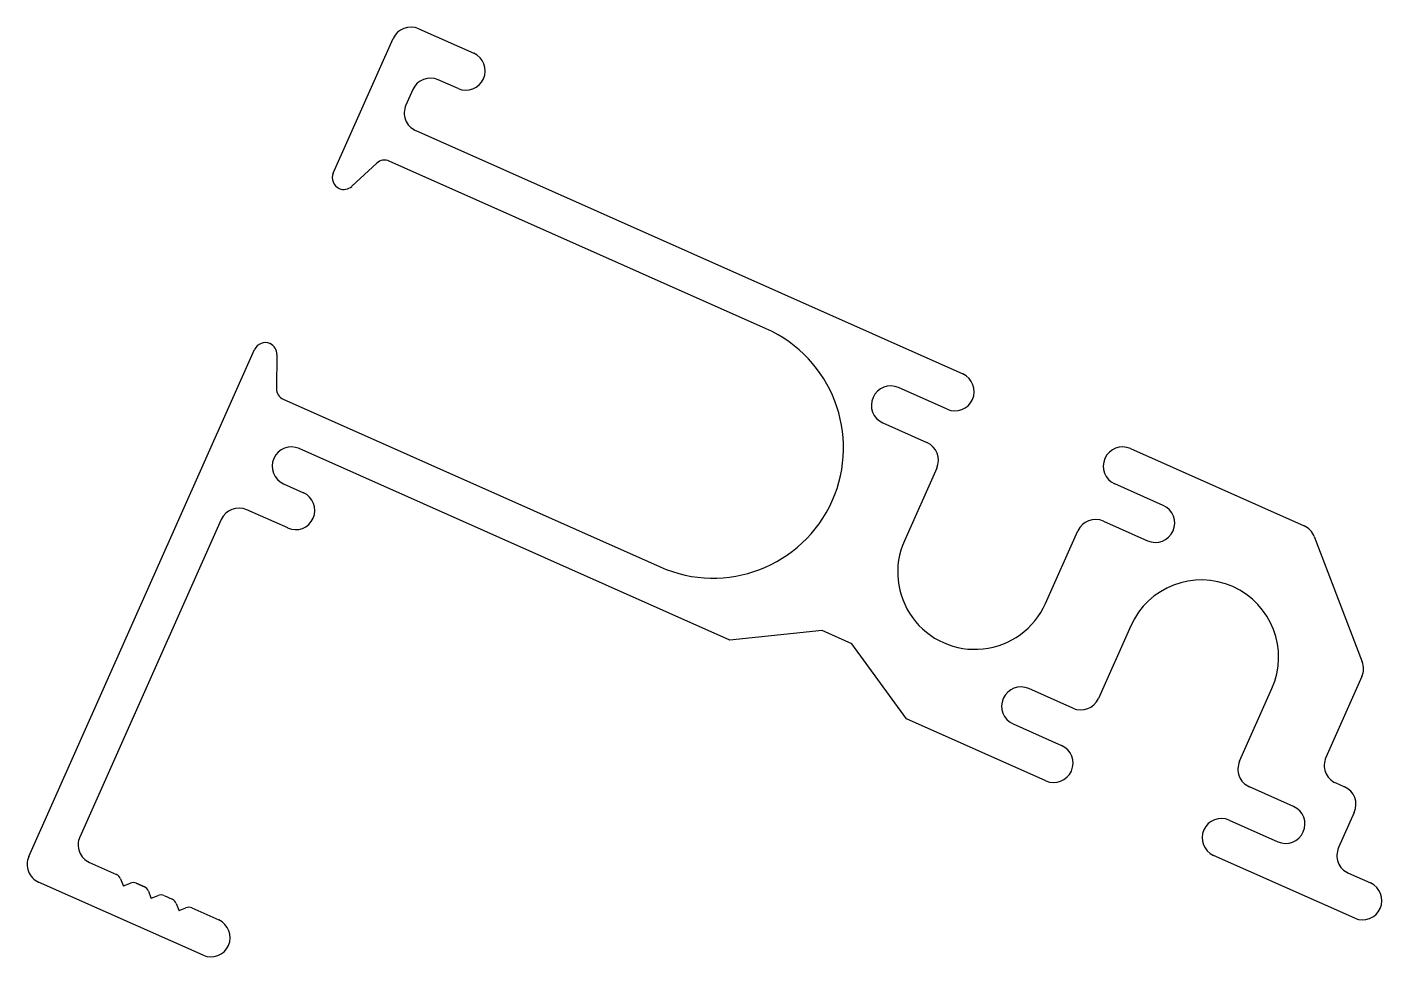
# Model space of a CAD drawing. Extents: x -22.3 to 22.2, y 8.9 to 39.5.
import ezdxf

# ---------------------------------------------------------------- set-up
doc = ezdxf.new("R2010")
doc.units = 0
doc.layers.get('0').update_dxf_attribs({"linetype": 'CONTINUOUS'})

msp = doc.modelspace()

# ---------------------------------------------------------------- linework, layer by layer
at = {"linetype": 'CONTINUOUS'}
for p, q in [((-9.412, 39.413), (-7.602, 38.607)), ((-12.221, 34.665), (-10.25, 39.091)), ((-9.607, 37.415), (-9.834, 36.904)), ((-8.118, 37.447), (-8.768, 37.736)), ((-9.512, 36.066), (8.471, 28.059)), ((-10.793, 34.992), (-11.611, 34.231)), ((2.009, 29.546), (-10.379, 35.061)), ((-12.026, 34.161), (-12.028, 34.162)), ((-14.301, 29.057), (-14.299, 29.056)), ((-22.229, 12.186), (-14.804, 28.864)), ((-14.073, 28.702), (-14.091, 27.584)), ((-13.865, 27.23), (-1.478, 21.715)), ((7.955, 26.899), (6.359, 27.609)), ((5.843, 26.449), (7.293, 25.803)), ((0.819, 19.302), (-13.336, 25.604)), ((13.982, 25.605), (19.688, 23.065)), ((7.615, 24.965), (6.551, 22.575)), ((-13.852, 24.444), (-13.203, 24.155)), ((15.061, 23.735), (13.466, 24.445)), ((-15.903, 23.272), (-20.552, 12.83)), ((-13.719, 22.994), (-15.065, 23.594)), ((13.094, 23.221), (14.544, 22.575)), ((11.191, 20.509), (12.256, 22.899)), ((20.022, 22.713), (21.604, 18.593)), ((3.85, 19.621), (0.819, 19.302)), ((4.828, 19.185), (3.85, 19.621)), ((13.993, 19.776), (12.929, 17.386)), ((6.62, 16.719), (4.828, 19.185)), ((21.591, 18.107), (20.407, 15.447)), ((12.091, 17.064), (10.64, 17.71)), ((17.57, 15.319), (18.634, 17.709)), ((11.203, 14.679), (6.62, 16.719)), ((10.124, 16.549), (11.719, 15.839)), ((19.342, 13.835), (17.892, 14.481)), ((20.729, 14.608), (21.019, 14.479)), ((17.23, 13.385), (18.825, 12.675)), ((21.34, 13.641), (20.824, 12.48)), ((21.354, 10.159), (16.713, 12.225)), ((-20.231, 11.992), (-19.344, 11.597)), ((-19.344, 11.597), (-19.344, 11.597)), ((-19.344, 11.597), (-19.344, 11.597)), ((21.146, 11.642), (21.871, 11.319)), ((-16.501, 8.941), (-21.907, 11.348)), ((-19.212, 11.458), (-19.125, 11.232)), ((-19.115, 11.227), (-18.889, 11.314)), ((-18.698, 11.309), (-18.43, 11.19)), ((-18.43, 11.19), (-18.698, 11.309)), ((-18.698, 11.309), (-18.43, 11.19)), ((-18.43, 11.19), (-18.698, 11.309)), ((-18.698, 11.309), (-18.43, 11.19)), ((-18.299, 11.051), (-18.212, 10.825)), ((-18.202, 10.821), (-17.976, 10.907)), ((-17.784, 10.902), (-17.517, 10.783)), ((-17.385, 10.645), (-17.298, 10.419)), ((-17.288, 10.414), (-17.062, 10.501)), ((-16.871, 10.496), (-15.984, 10.101))]:
    msp.add_line(p, q, dxfattribs=at)
for centre, radius, start, end in [((-9.67, 38.833), 0.635, 66, 156), ((-7.86, 38.027), 0.635, 246, 66), ((-9.026, 37.156), 0.635, 66, 156), ((-9.254, 36.646), 0.635, 156, 246), ((-10.534, 34.713), 0.381, 66, 132.9487), ((-11.873, 34.51), 0.381, 156, 246), ((-11.871, 34.509), 0.381, 246, 312.9487), ((0.265, 25.631), 4.286, 246, 66), ((-14.456, 28.709), 0.381, 66, 156), ((-14.454, 28.708), 0.381, 359.0513, 66), ((8.213, 27.479), 0.635, 246, 66), ((6.101, 27.029), 0.635, 66, 246), ((-13.71, 27.578), 0.381, 179.0513, 246), ((-13.594, 25.024), 0.635, 66, 246), ((7.035, 25.223), 0.635, 336, 66), ((13.724, 25.025), 0.635, 66, 246), ((-13.461, 23.574), 0.635, 246, 66), ((-15.323, 23.013), 0.635, 66, 156), ((14.803, 23.155), 0.635, 246, 66), ((12.836, 22.64), 0.635, 66, 156), ((19.43, 22.485), 0.635, 21, 66), ((8.871, 21.542), 2.54, 156, 336), ((16.313, 18.743), 2.54, 336, 156), ((21.011, 18.365), 0.635, 336, 21), ((10.382, 17.129), 0.635, 66, 246), ((12.349, 17.644), 0.635, 246, 336), ((11.461, 15.259), 0.635, 246, 66), ((18.15, 15.061), 0.635, 156, 246), ((20.987, 15.188), 0.635, 156, 246), ((20.76, 13.899), 0.635, 336, 66), ((19.084, 13.255), 0.635, 246, 66), ((16.972, 12.805), 0.635, 66, 246), ((-19.972, 12.572), 0.635, 156, 246), ((21.404, 12.222), 0.635, 156, 246), ((-21.649, 11.928), 0.635, 156, 246), ((-19.446, 11.368), 0.25, 21, 66), ((-19.118, 11.235), 0.008, 201, 291), ((-18.8, 11.081), 0.25, 66, 111), ((-18.532, 10.962), 0.25, 21, 66), ((21.613, 10.739), 0.635, 246, 66), ((-18.204, 10.828), 0.008, 201, 291), ((-17.886, 10.674), 0.25, 66, 111), ((-17.619, 10.555), 0.25, 21, 66), ((-17.291, 10.421), 0.008, 201, 291), ((-16.973, 10.267), 0.25, 66, 111), ((-16.243, 9.521), 0.635, 246, 66)]:
    msp.add_arc(centre, radius, start, end, dxfattribs=at)

doc.saveas('drawing.dxf')
